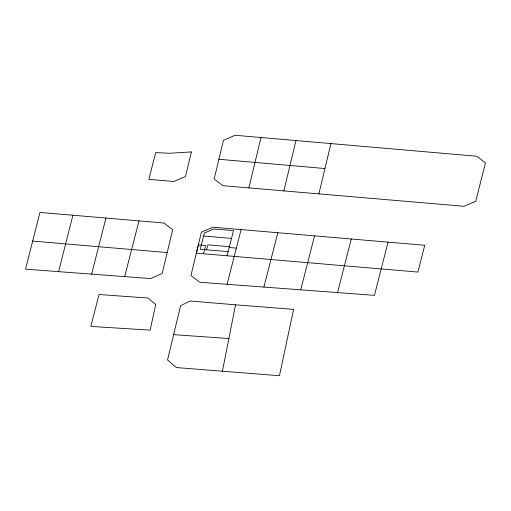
<?xml version="1.0" encoding="UTF-8"?>
<svg xmlns="http://www.w3.org/2000/svg" width="511" height="511" viewBox="0 0 511 511"><rect width="100%" height="100%" fill="white"/><g stroke="black" fill="none" stroke-linecap="round" stroke-linejoin="round"><path stroke-width="0.77" d="M222.406 371.267L235.539 304.812L293.621 309.372L279.434 375.726L176.365 367.556L167.538 359.929L180.626 305.68L190.169 300.979L235.539 304.812M318.87 193.893L330.962 143.591L476.808 156.238L485.45 162.977L475.703 201.283L464.045 206.284L222.873 185.691L214.166 178.984L223.486 140.289L235.124 135.274L330.962 143.591M283.861 190.903L295.971 140.551M248.87 187.907L261 137.516M167.212 252.562L172.673 229.72L163.974 223.013L72.913 215.227L39.941 212.423L25.55 269.163L150.63 278.559L162.185 273.474L167.212 252.562L32.525 241.058M58.593 271.648L72.913 215.227M91.61 274.126L105.937 218.063M263.912 287.067L277.831 232.729M300.749 289.826L314.54 235.871M138.973 220.88L124.69 276.617M203.531 253.775L205.658 245.491L198.479 244.878L196.358 253.162L417.915 272.063L424.743 245.274L212.998 227.197L201.385 232.218L190.961 275.582L199.763 282.257L374.448 295.358L388.053 242.15M206.591 249.809L207.868 244.833L229.401 246.672M227.063 255.787L233.508 230.64L213.77 228.954L204.394 233.01L200.223 249.266L228.123 251.648M227.076 284.308L241.115 229.586M337.547 292.586L351.255 239.007M173.459 334.635L229.043 338.55M203.627 236.005L231.521 238.388M229.184 247.503L236.363 248.116M324.804 168.521L218.906 159.279M155.714 304.441L150.164 330.132L90.824 326.414L99.064 294.508L148.005 298.034L155.714 304.441M191.37 151.914L185.461 176.487L173.842 181.507L148.829 179.361L155.702 152.572L169.735 153.262L191.37 151.914"/></g></svg>
